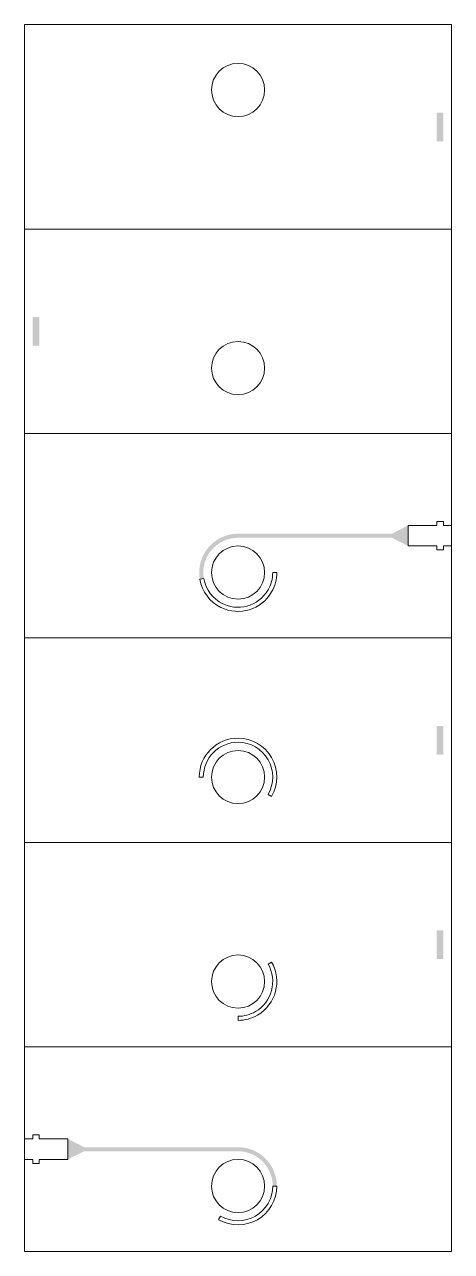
# Model space of a CAD drawing. Header units: millimetres. Extents: x 0 to 52, y 0 to 150.
import ezdxf

# ---------------------------------------------------------------- set-up
doc = ezdxf.new("R2010")
doc.units = ezdxf.units.MM

msp = doc.modelspace()

# ---------------------------------------------------------------- hatches: boundary and pattern name
at = {"linetype": 'Continuous', "lineweight": 0}
h = msp.add_hatch(color=5, dxfattribs=at)
h.dxf.hatch_style = 1
h.paths.add_polyline_path([(51.28, 136.24), (51.28, 135.74), (50.48, 135.74), (50.48, 136.24), (50.48, 138.74), (50.48, 139.24), (51.28, 139.24), (51.28, 138.74)])
h = msp.add_hatch(color=5, dxfattribs=at)
h.dxf.hatch_style = 1
h.paths.add_polyline_path([(1.8, 113.76), (1.8, 114.26), (1, 114.26), (1, 113.76), (1, 111.26), (1, 110.76), (1.8, 110.76), (1.8, 111.26)])
at = {"linetype": 'Continuous', "lineweight": 0, "true_color": 0x000000}
h = msp.add_hatch(color=18, dxfattribs=at)
h.dxf.hatch_style = 1
h.paths.add_polyline_path([(46.98, 88.76), (44.97, 87.75), (26.14, 87.75, 0.466308), (21.46, 82.18), (21.95, 82.26, -0.466308), (26.14, 87.25), (44.97, 87.25), (46.98, 86.26)])
at = {"linetype": 'Continuous', "lineweight": 0}
h = msp.add_hatch(color=5, dxfattribs=at)
h.dxf.hatch_style = 1
h.paths.add_polyline_path([(51.28, 61.24), (51.28, 60.74), (50.48, 60.74), (50.48, 61.24), (50.48, 63.74), (50.48, 64.24), (51.28, 64.24), (51.28, 63.74)])
h = msp.add_hatch(color=5, dxfattribs=at)
h.dxf.hatch_style = 1
h.paths.add_polyline_path([(50.48, 38.76), (50.48, 39.26), (51.28, 39.26), (51.28, 38.76), (51.28, 36.26), (51.28, 35.76), (50.48, 35.76), (50.48, 36.26)])
at = {"linetype": 'Continuous', "lineweight": 0, "true_color": 0x000000}
h = msp.add_hatch(color=18, dxfattribs=at)
h.dxf.hatch_style = 1
h.paths.add_polyline_path([(26.14, 12.75), (7.3, 12.75), (5.3, 13.76), (5.3, 11.26), (7.31, 12.25), (26.14, 12.25, -0.414214), (30.39, 8), (30.89, 8, 0.414214)])

# ---------------------------------------------------------------- linework, layer by layer
at = {"color": 1, "linetype": 'Continuous', "lineweight": 0}
for p, q in [((0, 150), (0, 0)), ((52.28, 150), (52.28, 0)), ((46.98, 86.26), (46.98, 88.76)), ((30.39, 83), (30.89, 83)), ((21.46, 82.18), (21.95, 82.26)), ((21.89, 58), (21.39, 58)), ((29.82, 55.88), (30.25, 55.63)), ((30.25, 35.38), (29.82, 35.12)), ((26.14, 28.75), (26.14, 28.25)), ((5.3, 11.26), (5.3, 13.76)), ((5.3, 13.76), (5.3, 13.76)), ((30.39, 8), (30.89, 8)), ((24.01, 4.32), (23.76, 3.89))]:
    msp.add_line(p, q, dxfattribs=at)
for points in [[(52.28, 150), (0, 150)], [(52.28, 125), (0, 125)], [(0, 100), (52.28, 100)], [(50.48, 88.76), (46.98, 88.76)], [(50.48, 88.76), (50.48, 89.26), (51.28, 89.26), (51.28, 88.76)], [(52.28, 88.76), (51.28, 88.76)], [(46.98, 86.26), (50.48, 86.26)], [(51.28, 86.26), (51.28, 85.76), (50.48, 85.76), (50.48, 86.26)], [(51.28, 86.26), (52.28, 86.26)], [(52.28, 75), (0, 75)], [(52.28, 50), (0, 50)], [(0, 25), (52.28, 25)], [(0, 13.76), (1, 13.76)], [(1.8, 13.76), (1.8, 14.26), (1, 14.26), (1, 13.76)], [(1.8, 13.76), (5.3, 13.76)], [(1, 11.26), (0, 11.26)], [(1, 11.26), (1, 10.76), (1.8, 10.76), (1.8, 11.26)], [(5.3, 11.26), (1.8, 11.26)], [(0, 0), (52.28, 0)]]:
    msp.add_lwpolyline(points, dxfattribs=at)
for centre in [(26.14, 142), (26.14, 108), (26.14, 83), (26.14, 83), (26.14, 58), (26.14, 33), (26.14, 8)]:
    msp.add_circle(centre, 3.25, dxfattribs=at)
for centre, radius, start, end in [((26.14, 83), 4.25, 330, 0), ((26.14, 83), 4.75, 330, 0), ((26.14, 83), 4.75, 190, 243.9173), ((26.14, 83), 4.25, 190, 243.9173), ((26.14, 83), 4.25, 240, 330), ((26.14, 83), 4.75, 243.9173, 330), ((26.14, 58), 4.75, 90, 180), ((26.14, 58), 4.25, 90, 180), ((26.14, 58), 4.75, 330, 90), ((26.14, 58), 4.25, 330, 90), ((26.14, 33), 4.25, 300, 30), ((26.14, 33), 4.75, 300, 30), ((26.14, 33), 4.25, 270, 300), ((26.14, 33), 4.75, 270, 300), ((26.14, 8), 4.75, 240, 0), ((26.14, 8), 4.25, 240, 0)]:
    msp.add_arc(centre, radius, start, end, dxfattribs=at)

doc.saveas('drawing.dxf')
